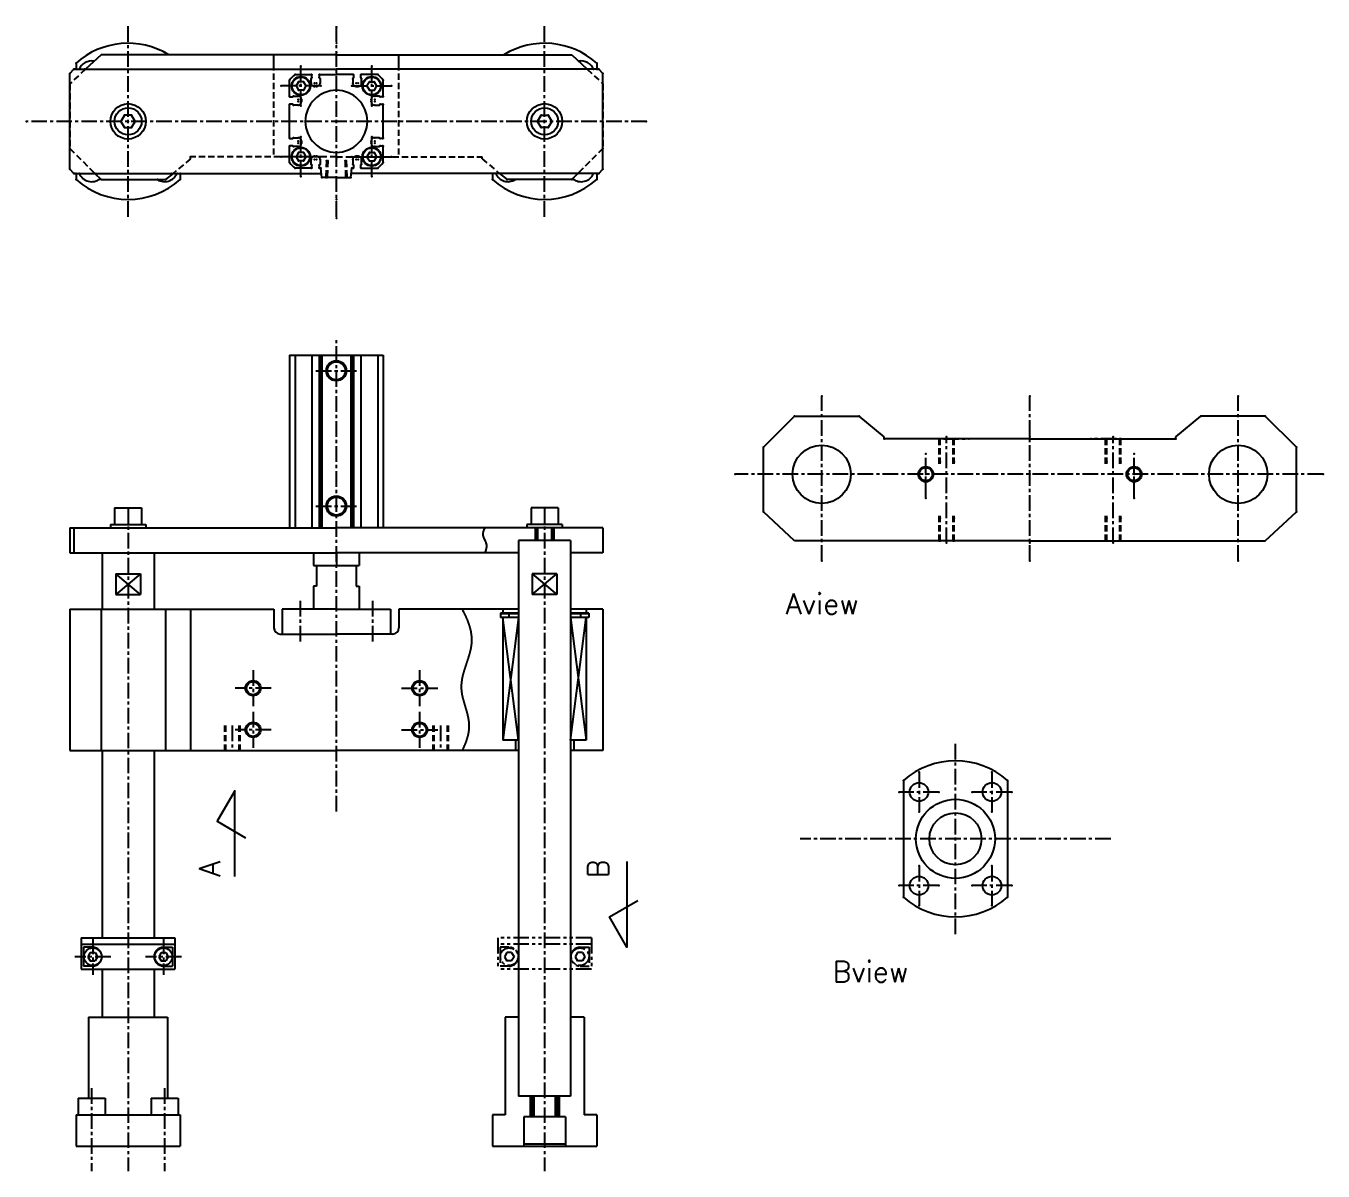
# Model space of a CAD drawing. Extents: x -509 to 474, y -330 to 241.
# Drawn here: x -149 to 474, y -309 to 241 of the extents above; entities that cross this region are included whole.
import ezdxf

# ---------------------------------------------------------------- set-up
doc = ezdxf.new("R2010")
doc.units = 0
for name, pattern in [('CENTER', [12, 7.5, -1.5, 1.5, -1.5]), ('DASHED', [4.5, 3, -1.5]), ('PHANTOM', [15, 7.5, -1.5, 1.5, -1.5, 1.5, -1.5])]:
    doc.linetypes.add(name, pattern=pattern)
doc.layers.get('0').update_dxf_attribs({"linetype": 'CONTINUOUS'})
doc.layers.add('CENTER', color=1, linetype='CENTER')
doc.styles.get("Standard").update_dxf_attribs({"font": 'txt.shx'})

msp = doc.modelspace()

# ---------------------------------------------------------------- linework, layer by layer
at = {"color": 7, "linetype": 'CONTINUOUS'}
for p, q in [((-113, 227.33), (-120.5, 220.33)), ((0, 227.33), (-113, 227.33)), ((-30, 220.33), (-30, 227.33)), ((0, 227.33), (113, 227.33)), ((30, 220.33), (30, 227.33)), ((113, 227.33), (120.5, 220.33)), ((-128, 218.33), (-126, 220.33)), ((-128, 172.33), (-128, 218.33)), ((-126, 220.33), (0, 220.33)), ((-125, 223.28), (-125, 220.33)), ((126, 220.33), (0, 220.33)), ((125, 223.28), (125, 220.33)), ((128, 218.33), (126, 220.33)), ((128, 172.33), (128, 218.33)), ((-22.5, 207.23), (-22.5, 215.17)), ((-19.84, 217.83), (-11.9, 217.83)), ((-18.15, 214.33), (-19.31, 212.33)), ((-19.31, 212.33), (-18.15, 210.33)), ((-15.85, 214.33), (-18.15, 214.33)), ((-15.85, 214.33), (-14.69, 212.33)), ((-14.69, 212.33), (-15.85, 210.33)), ((-12.15, 215.83), (-11.7, 216.33)), ((-12.15, 213.73), (-12.15, 215.83)), ((-11.7, 216.33), (-11.7, 217.63)), ((-9.55, 212.03), (-10.45, 212.03)), ((-8.3, 217.63), (-8.3, 216.33)), ((-8.3, 216.33), (-7.85, 215.83)), ((-8.1, 217.83), (0, 217.83)), ((-7.85, 215.83), (-7.85, 213.73)), ((8.1, 217.83), (0, 217.83)), ((8.3, 216.33), (7.85, 215.83)), ((7.85, 215.83), (7.85, 213.73)), ((8.3, 217.63), (8.3, 216.33)), ((9.55, 212.03), (10.45, 212.03)), ((11.7, 216.33), (11.7, 217.63)), ((12.15, 215.83), (11.7, 216.33)), ((19.84, 217.83), (11.9, 217.83)), ((12.15, 213.73), (12.15, 215.83)), ((15.85, 214.33), (14.69, 212.33)), ((14.69, 212.33), (15.85, 210.33)), ((15.85, 214.33), (18.15, 214.33)), ((18.15, 214.33), (19.31, 212.33)), ((19.31, 212.33), (18.15, 210.33)), ((22.5, 207.23), (22.5, 215.17)), ((-22.3, 207.03), (-21, 207.03)), ((-21, 207.03), (-20.5, 207.48)), ((-20.5, 207.48), (-18.4, 207.48)), ((-15.85, 210.33), (-18.15, 210.33)), ((-16.7, 205.78), (-16.7, 204.88)), ((15.85, 210.33), (18.15, 210.33)), ((16.7, 205.78), (16.7, 204.88)), ((20.5, 207.48), (18.4, 207.48)), ((21, 207.03), (20.5, 207.48)), ((22.3, 207.03), (21, 207.03)), ((-22.5, 187.23), (-22.5, 203.43)), ((-21, 203.63), (-22.3, 203.63)), ((-20.5, 203.18), (-21, 203.63)), ((-18.4, 203.18), (-20.5, 203.18)), ((18.4, 203.18), (20.5, 203.18)), ((20.5, 203.18), (21, 203.63)), ((21, 203.63), (22.3, 203.63)), ((22.5, 187.23), (22.5, 203.43)), ((-101.71, 198.3), (-103.43, 195.33)), ((-103.43, 195.33), (-101.71, 192.36)), ((-98.29, 198.3), (-101.71, 198.3)), ((-96.57, 195.33), (-98.29, 198.3)), ((-98.29, 192.36), (-96.57, 195.33)), ((96.57, 195.33), (98.29, 198.3)), ((98.29, 192.36), (96.57, 195.33)), ((98.29, 198.3), (101.71, 198.3)), ((101.71, 198.3), (103.43, 195.33)), ((103.43, 195.33), (101.71, 192.36)), ((-101.71, 192.36), (-98.29, 192.36)), ((-22.3, 187.03), (-21, 187.03)), ((-21, 187.03), (-20.5, 187.48)), ((-20.5, 187.48), (-18.4, 187.48)), ((20.5, 187.48), (18.4, 187.48)), ((21, 187.03), (20.5, 187.48)), ((22.3, 187.03), (21, 187.03)), ((101.71, 192.36), (98.29, 192.36)), ((-22.5, 175.48), (-22.5, 183.43)), ((-21, 183.63), (-22.3, 183.63)), ((-20.5, 183.18), (-21, 183.63)), ((-18.4, 183.18), (-20.5, 183.18)), ((-16.7, 185.78), (-16.7, 184.88)), ((16.7, 185.78), (16.7, 184.88)), ((18.4, 183.18), (20.5, 183.18)), ((20.5, 183.18), (21, 183.63)), ((21, 183.63), (22.3, 183.63)), ((22.5, 175.48), (22.5, 183.43)), ((-18.15, 180.33), (-19.31, 178.33)), ((-19.31, 178.33), (-18.15, 176.33)), ((-15.85, 180.33), (-18.15, 180.33)), ((-15.85, 176.33), (-18.15, 176.33)), ((-15.85, 180.33), (-14.69, 178.33)), ((-14.69, 178.33), (-15.85, 176.33)), ((-12.15, 174.83), (-12.15, 176.93)), ((-11.7, 174.33), (-12.15, 174.83)), ((-10.45, 178.63), (-9.55, 178.63)), ((-7.85, 174.83), (-8.3, 174.33)), ((-7.85, 176.93), (-7.85, 174.83)), ((7.85, 176.93), (7.85, 174.83)), ((7.85, 174.83), (8.3, 174.33)), ((10.45, 178.63), (9.55, 178.63)), ((11.7, 174.33), (12.15, 174.83)), ((12.15, 174.83), (12.15, 176.93)), ((15.85, 180.33), (14.69, 178.33)), ((14.69, 178.33), (15.85, 176.33)), ((15.85, 180.33), (18.15, 180.33)), ((15.85, 176.33), (18.15, 176.33)), ((18.15, 180.33), (19.31, 178.33)), ((19.31, 178.33), (18.15, 176.33)), ((-126, 170.33), (-128, 172.33)), ((-126, 170.33), (-7.22, 170.33)), ((-125, 170.33), (-125, 167.38)), ((-116, 170.33), (-113, 167.33)), ((-78.4, 170.33), (-82, 167.33)), ((-75, 170.33), (-75, 167.38)), ((-11.9, 172.83), (-19.84, 172.83)), ((-11.7, 173.03), (-11.7, 174.33)), ((-8.3, 174.33), (-8.3, 173.03)), ((-7.5, 172.83), (-8.1, 172.83)), ((-7, 168.33), (-7.5, 172.83)), ((0, 168.33), (-7, 168.33)), ((0, 168.33), (7, 168.33)), ((7, 168.33), (7.5, 172.83)), ((126, 170.33), (7.22, 170.33)), ((7.5, 172.83), (8.1, 172.83)), ((8.3, 174.33), (8.3, 173.03)), ((11.7, 173.03), (11.7, 174.33)), ((11.9, 172.83), (19.84, 172.83)), ((75, 170.33), (75, 167.38)), ((78.4, 170.33), (82, 167.33)), ((116, 170.33), (113, 167.33)), ((125, 170.33), (125, 167.38)), ((126, 170.33), (128, 172.33)), ((-113, 167.33), (-82, 167.33)), ((113, 167.33), (82, 167.33)), ((-22.5, 83), (-22.5, 0)), ((-22.5, 83), (0, 83)), ((-19.84, 83), (-19.84, 0)), ((-11.7, 83), (-11.7, 0)), ((-8.3, 83), (-8.3, 0)), ((-7.5, 83), (-7.5, 0)), ((-7, 83), (-7, 0)), ((0, 83), (22.5, 83)), ((7, 83), (7, 0)), ((7.5, 83), (7.5, 0)), ((8.3, 83), (8.3, 0)), ((11.7, 83), (11.7, 0)), ((19.84, 83), (19.84, 0)), ((22.5, 83), (22.5, 0)), ((205.04, 38.76), (220.04, 53.76)), ((220.04, 53.76), (251.04, 53.76)), ((263.04, 43.76), (251.04, 53.76)), ((403.04, 43.76), (415.04, 53.76)), ((446.04, 53.76), (415.04, 53.76)), ((461.04, 38.76), (446.04, 53.76)), ((263.04, 42.76), (263.04, 43.76)), ((403.04, 42.76), (403.04, 43.76)), ((205.04, 7.76), (205.04, 38.76)), ((333.04, 42.76), (263.04, 42.76)), ((333.04, 42.76), (403.04, 42.76)), ((461.04, 7.76), (461.04, 38.76)), ((-106.5, 9.6), (-93.5, 9.6)), ((-106.5, 9.6), (-106.5, 1.6)), ((-93.5, 9.6), (-93.5, 1.6)), ((106.5, 9.6), (93.5, 9.6)), ((93.5, 9.6), (93.5, 1.6)), ((106.5, 9.6), (106.5, 1.6)), ((220.04, -6.24), (205.04, 7.76)), ((446.04, -6.24), (461.04, 7.76)), ((-128, 0), (0, 0)), ((-128, 0), (-128, -12)), ((-126, 0), (-126, -12)), ((-108.5, 1.6), (-91.5, 1.6)), ((-108.5, 1.6), (-108.5, 0)), ((-91.5, 1.6), (-91.5, 0)), ((128, 0), (0, 0)), ((108.5, 1.6), (91.5, 1.6)), ((91.5, 1.6), (91.5, 0)), ((95.5, 0), (95.5, -6)), ((96, 0), (96, -6)), ((96.63, 0), (96.63, -6)), ((103.38, 0), (103.38, -6)), ((104, 0), (104, -6)), ((104.5, 0), (104.5, -6)), ((108.5, 1.6), (108.5, 0)), ((128, 0), (128, -12)), ((112.5, -6), (87.5, -6)), ((87.5, -6), (87.5, -273)), ((112.5, -6), (112.5, -273)), ((-128, -12), (0, -12)), ((-112.5, -12), (-112.5, -39)), ((-87.5, -12), (-87.5, -39)), ((-11, -12), (-11, -18)), ((87.5, -12), (0, -12)), ((0, -12), (0, -18)), ((11, -12), (11, -18)), ((128, -12), (112.5, -12)), ((333.04, -6.24), (220.04, -6.24)), ((333.04, -6.24), (446.04, -6.24)), ((-11, -18), (11, -18)), ((-9.5, -18), (-9.5, -28)), ((9.5, -18), (9.5, -28)), ((-94.06, -32), (-105.94, -22)), ((-105.94, -22), (-105.94, -32)), ((-105.94, -22), (-94.06, -22)), ((-94.06, -22), (-105.94, -32)), ((-94.06, -22), (-94.06, -32)), ((105.94, -22), (94.06, -22)), ((94.06, -22), (94.06, -32)), ((94.06, -22), (105.94, -32)), ((94.06, -32), (105.94, -22)), ((105.94, -22), (105.94, -32)), ((-11, -28), (-11, -39)), ((-9.5, -28), (-11, -28)), ((9.5, -28), (11, -28)), ((11, -28), (11, -39)), ((-105.94, -32), (-94.06, -32)), ((105.94, -32), (94.06, -32)), ((-128, -39), (-30, -39)), ((-128, -39), (-128, -107)), ((-113, -39), (-113, -107)), ((-82, -39), (-82, -107)), ((-70, -39), (-70, -107)), ((-30, -39), (-30, -48)), ((-26, -39), (-26, -51)), ((0, -39), (-26, -39)), ((0, -39), (26, -39)), ((26, -39), (26, -51)), ((87.5, -39), (30, -39)), ((30, -39), (30, -48)), ((78.75, -41), (78.75, -43)), ((87.5, -41), (78.75, -41)), ((87.5, -41.25), (78.75, -41.25)), ((87.5, -43), (78.75, -43)), ((80, -39), (80, -41)), ((80, -43), (80, -102)), ((87.5, -102), (80, -43)), ((87.5, -43), (80, -102)), ((82.75, -41.25), (82.75, -43)), ((87.5, -43), (87.5, -102)), ((128, -39), (112.5, -39)), ((121.25, -41), (112.5, -41)), ((121.25, -41.25), (112.5, -41.25)), ((121.25, -43), (112.5, -43)), ((112.5, -43), (112.5, -102)), ((112.5, -102), (120, -43)), ((112.5, -43), (120, -102)), ((117.25, -41.25), (117.25, -43)), ((120, -39), (120, -41)), ((120, -43), (120, -102)), ((121.25, -41), (121.25, -43)), ((128, -39), (128, -107)), ((-27, -51), (0, -51)), ((27, -51), (0, -51)), ((87.5, -102), (80, -102)), ((86, -102), (86, -107)), ((120, -102), (112.5, -102)), ((114, -102), (114, -107)), ((-128, -107), (0, -107)), ((-112.5, -107), (-112.5, -197)), ((-87.5, -107), (-87.5, -197)), ((87.5, -107), (0, -107)), ((128, -107), (112.5, -107)), ((272.28, -121.43), (272.28, -177.33)), ((322.28, -121.43), (322.28, -177.33)), ((-122.5, -197), (-77.5, -197)), ((-122.5, -197), (-122.5, -212)), ((-77.5, -197), (-77.5, -212)), ((-122.5, -200), (-77.5, -200)), ((-117, -201.5), (-121.38, -201.5)), ((-121.38, -201.5), (-121.38, -210.5)), ((-118.15, -204), (-119.31, -206)), ((-118.15, -204), (-115.85, -204)), ((-115.85, -204), (-114.69, -206)), ((-84.15, -204), (-85.31, -206)), ((-84.15, -204), (-81.85, -204)), ((-83, -201.5), (-78.62, -201.5)), ((-81.85, -204), (-80.69, -206)), ((-78.62, -201.5), (-78.62, -210.5)), ((-117, -210.5), (-121.38, -210.5)), ((-119.31, -206), (-118.15, -208)), ((-118.15, -208), (-115.85, -208)), ((-114.69, -206), (-115.85, -208)), ((-85.31, -206), (-84.15, -208)), ((-84.15, -208), (-81.85, -208)), ((-83, -210.5), (-78.62, -210.5)), ((-80.69, -206), (-81.85, -208)), ((-122.5, -212), (-77.5, -212)), ((-112.5, -212), (-112.5, -235)), ((-87.5, -212), (-87.5, -235)), ((-119, -235), (-100, -235)), ((-119, -235), (-119, -274)), ((-100, -235), (-81, -235)), ((-81, -235), (-81, -274)), ((81, -235), (81, -282)), ((87.5, -235), (81, -235)), ((119, -235), (112.5, -235)), ((119, -235), (119, -282)), ((-124, -274), (-111, -274)), ((-124, -274), (-124, -282)), ((-111, -274), (-111, -282)), ((-89, -274), (-76, -274)), ((-89, -274), (-89, -282)), ((-76, -274), (-76, -282)), ((112.5, -273), (87.5, -273)), ((93, -273), (93, -283)), ((94, -273), (94, -283)), ((94.88, -273), (94.88, -283)), ((105.13, -273), (105.13, -283)), ((106, -273), (106, -283)), ((107, -273), (107, -283)), ((-125, -282), (-125, -297)), ((-125, -282), (-100, -282)), ((-100, -282), (-75, -282)), ((-75, -282), (-75, -297)), ((75, -282), (75, -297)), ((81, -282), (75, -282)), ((110, -283), (90, -283)), ((90, -283), (90, -297)), ((110, -283), (110, -297)), ((125, -282), (119, -282)), ((125, -282), (125, -297)), ((-125, -297), (-75, -297)), ((75, -297), (125, -297)), ((110, -296), (90, -296))]:
    msp.add_line(p, q, dxfattribs=at)
at = {"color": 3, "linetype": 'DASHED'}
for p, q in [((-120.5, 220.33), (-128, 213.33)), ((-30, 179.33), (-30, 220.33)), ((30, 179.33), (30, 220.33)), ((120.5, 220.33), (128, 213.33)), ((-128, 213.33), (-128, 182.33)), ((128, 213.33), (128, 182.33)), ((-128, 182.33), (-116, 170.33)), ((128, 182.33), (116, 170.33)), ((-70, 177.33), (-78.4, 170.33)), ((0, 178.33), (-70, 178.33)), ((-70, 177.33), (-70, 178.33)), ((-4.75, 176.32), (-5.03, 168.34)), ((-4.17, 176.32), (-4.45, 168.32)), ((0, 178.33), (70, 178.33)), ((4.17, 176.32), (4.45, 168.32)), ((4.75, 176.32), (5.03, 168.34)), ((70, 177.33), (70, 178.33)), ((70, 177.33), (78.4, 170.33)), ((289.39, 30.76), (289.39, 42.76)), ((289.89, 30.76), (289.89, 42.76)), ((296.19, 30.76), (296.19, 42.76)), ((296.69, 30.76), (296.69, 42.76)), ((369.39, 30.76), (369.39, 42.76)), ((369.89, 30.76), (369.89, 42.76)), ((376.19, 30.76), (376.19, 42.76)), ((376.69, 30.76), (376.69, 42.76)), ((289.39, -6.24), (289.39, 5.76)), ((289.89, -6.24), (289.89, 5.76)), ((296.19, -6.24), (296.19, 5.76)), ((296.69, -6.24), (296.69, 5.76)), ((369.39, -6.24), (369.39, 5.76)), ((369.89, -6.24), (369.89, 5.76)), ((376.19, -6.24), (376.19, 5.76)), ((376.69, -6.24), (376.69, 5.76)), ((-53.65, -95), (-53.65, -107)), ((-53.15, -95), (-53.15, -107)), ((-46.85, -95), (-46.85, -107)), ((-46.35, -95), (-46.35, -107)), ((46.35, -95), (46.35, -107)), ((46.85, -95), (46.85, -107)), ((53.15, -95), (53.15, -107)), ((53.65, -95), (53.65, -107))]:
    msp.add_line(p, q, dxfattribs=at)
at = {"color": 3, "linetype": 'PHANTOM'}
for p, q in [((122.5, -197), (77.5, -197)), ((77.5, -197), (77.5, -212)), ((122.5, -197), (122.5, -212)), ((122.5, -200), (77.5, -200)), ((78.62, -201.5), (78.62, -210.5)), ((83, -201.5), (78.62, -201.5)), ((81.85, -204), (80.69, -206)), ((84.15, -204), (81.85, -204)), ((84.15, -204), (85.31, -206)), ((115.85, -204), (114.69, -206)), ((118.15, -204), (115.85, -204)), ((117, -201.5), (121.38, -201.5)), ((118.15, -204), (119.31, -206)), ((121.38, -201.5), (121.38, -210.5)), ((83, -210.5), (78.62, -210.5)), ((80.69, -206), (81.85, -208)), ((84.15, -208), (81.85, -208)), ((85.31, -206), (84.15, -208)), ((114.69, -206), (115.85, -208)), ((118.15, -208), (115.85, -208)), ((117, -210.5), (121.38, -210.5)), ((119.31, -206), (118.15, -208)), ((122.5, -212), (77.5, -212))]:
    msp.add_line(p, q, dxfattribs=at)
at = {"color": 7, "linetype": 'CONTINUOUS'}
for points in [[(-48.76, -167.46), (-48.76, -126.29), (-57.22, -140.94), (-43.56, -148.83)], [(139.55, -160.31), (139.55, -201.48), (131.09, -186.83), (144.75, -178.94)]]:
    msp.add_lwpolyline(points, dxfattribs=at)
at = {"color": 7}
for points in [[(71.27, 0, 0), (71.25, -0.03, 0), (71.24, -0.05, 0), (71.22, -0.08, 0), (71.21, -0.11, 0), (71.19, -0.13, 0), (71.18, -0.16, 0), (71.17, -0.19, 0), (71.15, -0.21, 0), (71.14, -0.24, 0), (71.12, -0.27, 0), (71.11, -0.29, 0), (71.09, -0.32, 0), (71.08, -0.35, 0), (71.07, -0.38, 0), (71.05, -0.4, 0), (71.04, -0.43, 0), (71.03, -0.46, 0), (71.01, -0.48, 0), (71, -0.51, 0), (70.99, -0.54, 0), (70.97, -0.57, 0), (70.96, -0.59, 0), (70.95, -0.62, 0), (70.93, -0.65, 0), (70.92, -0.68, 0), (70.91, -0.7, 0), (70.9, -0.73, 0), (70.88, -0.76, 0), (70.87, -0.79, 0), (70.86, -0.81, 0), (70.85, -0.84, 0), (70.83, -0.87, 0), (70.82, -0.9, 0), (70.81, -0.93, 0), (70.8, -0.95, 0), (70.79, -0.98, 0), (70.77, -1.01, 0), (70.76, -1.04, 0), (70.75, -1.07, 0), (70.74, -1.09, 0), (70.73, -1.12, 0), (70.72, -1.15, 0), (70.7, -1.18, 0), (70.69, -1.21, 0), (70.68, -1.23, 0), (70.67, -1.26, 0), (70.66, -1.29, 0), (70.65, -1.32, 0), (70.64, -1.35, 0), (70.63, -1.38, 0), (70.62, -1.41, 0), (70.61, -1.43, 0), (70.6, -1.46, 0), (70.59, -1.49, 0), (70.58, -1.52, 0), (70.57, -1.55, 0), (70.56, -1.58, 0), (70.55, -1.61, 0), (70.54, -1.64, 0), (70.53, -1.67, 0), (70.52, -1.69, 0), (70.52, -1.72, 0), (70.51, -1.75, 0), (70.5, -1.78, 0), (70.49, -1.81, 0), (70.48, -1.84, 0), (70.47, -1.87, 0), (70.47, -1.9, 0), (70.46, -1.93, 0), (70.45, -1.96, 0), (70.44, -1.99, 0), (70.44, -2.02, 0), (70.43, -2.05, 0), (70.42, -2.08, 0), (70.42, -2.11, 0), (70.41, -2.14, 0), (70.41, -2.17, 0), (70.4, -2.2, 0), (70.39, -2.23, 0), (70.39, -2.26, 0), (70.38, -2.29, 0), (70.38, -2.32, 0), (70.37, -2.35, 0), (70.37, -2.38, 0), (70.36, -2.41, 0), (70.36, -2.44, 0), (70.36, -2.47, 0), (70.35, -2.5, 0), (70.35, -2.53, 0), (70.35, -2.56, 0), (70.34, -2.59, 0), (70.34, -2.62, 0), (70.34, -2.65, 0), (70.34, -2.68, 0), (70.33, -2.71, 0), (70.33, -2.74, 0), (70.33, -2.77, 0), (70.33, -2.8, 0), (70.33, -2.83, 0), (70.33, -2.86, 0), (70.33, -2.89, 0), (70.33, -2.92, 0), (70.33, -2.95, 0), (70.33, -2.98, 0), (70.33, -3.01, 0), (70.33, -3.05, 0), (70.33, -3.08, 0), (70.33, -3.11, 0), (70.33, -3.14, 0), (70.33, -3.17, 0), (70.33, -3.2, 0), (70.33, -3.23, 0), (70.34, -3.26, 0), (70.34, -3.29, 0), (70.34, -3.32, 0), (70.34, -3.35, 0), (70.35, -3.38, 0), (70.35, -3.41, 0), (70.35, -3.44, 0), (70.36, -3.47, 0), (70.36, -3.5, 0), (70.37, -3.53, 0), (70.37, -3.56, 0), (70.38, -3.59, 0), (70.38, -3.62, 0), (70.39, -3.65, 0), (70.39, -3.68, 0), (70.4, -3.71, 0), (70.41, -3.74, 0), (70.41, -3.77, 0), (70.42, -3.8, 0), (70.43, -3.83, 0), (70.43, -3.86, 0), (70.44, -3.89, 0), (70.45, -3.92, 0), (70.46, -3.95, 0), (70.46, -3.98, 0), (70.47, -4, 0), (70.48, -4.03, 0), (70.49, -4.06, 0), (70.5, -4.09, 0), (70.51, -4.12, 0), (70.52, -4.15, 0), (70.52, -4.18, 0), (70.53, -4.21, 0), (70.54, -4.24, 0), (70.55, -4.27, 0), (70.56, -4.29, 0), (70.57, -4.32, 0), (70.58, -4.35, 0), (70.59, -4.38, 0), (70.6, -4.41, 0), (70.62, -4.44, 0), (70.63, -4.47, 0), (70.64, -4.49, 0), (70.65, -4.52, 0), (70.66, -4.55, 0), (70.67, -4.58, 0), (70.68, -4.61, 0), (70.69, -4.64, 0), (70.71, -4.66, 0), (70.72, -4.69, 0), (70.73, -4.72, 0), (70.74, -4.75, 0), (70.75, -4.78, 0), (70.76, -4.8, 0), (70.78, -4.83, 0), (70.79, -4.86, 0), (70.8, -4.89, 0), (70.81, -4.92, 0), (70.83, -4.94, 0), (70.84, -4.97, 0), (70.85, -5, 0), (70.86, -5.03, 0), (70.87, -5.05, 0), (70.89, -5.08, 0), (70.9, -5.11, 0), (70.91, -5.14, 0), (70.93, -5.17, 0), (70.94, -5.19, 0), (70.95, -5.22, 0), (70.96, -5.25, 0), (70.98, -5.28, 0), (70.99, -5.3, 0), (71, -5.33, 0), (71.02, -5.36, 0), (71.03, -5.38, 0), (71.04, -5.41, 0), (71.05, -5.44, 0), (71.07, -5.47, 0), (71.08, -5.49, 0), (71.09, -5.52, 0), (71.11, -5.55, 0), (71.12, -5.58, 0), (71.13, -5.6, 0), (71.15, -5.63, 0), (71.16, -5.66, 0), (71.17, -5.69, 0), (71.19, -5.71, 0), (71.2, -5.74, 0), (71.21, -5.77, 0), (71.23, -5.79, 0), (71.24, -5.82, 0), (71.25, -5.85, 0), (71.27, -5.88, 0), (71.28, -5.9, 0), (71.29, -5.93, 0), (71.31, -5.96, 0), (71.32, -5.99, 0), (71.33, -6.01, 0), (71.34, -6.04, 0), (71.36, -6.07, 0), (71.37, -6.1, 0), (71.38, -6.12, 0), (71.4, -6.15, 0), (71.41, -6.18, 0), (71.42, -6.21, 0), (71.44, -6.23, 0), (71.45, -6.26, 0), (71.46, -6.29, 0), (71.47, -6.32, 0), (71.49, -6.34, 0), (71.5, -6.37, 0), (71.51, -6.4, 0), (71.52, -6.43, 0), (71.54, -6.45, 0), (71.55, -6.48, 0), (71.56, -6.51, 0), (71.57, -6.54, 0), (71.59, -6.56, 0), (71.6, -6.59, 0), (71.61, -6.62, 0), (71.62, -6.65, 0), (71.63, -6.68, 0), (71.65, -6.7, 0), (71.66, -6.73, 0), (71.67, -6.76, 0), (71.68, -6.79, 0), (71.69, -6.82, 0), (71.7, -6.85, 0), (71.71, -6.87, 0), (71.72, -6.9, 0), (71.73, -6.93, 0), (71.75, -6.96, 0), (71.76, -6.99, 0), (71.77, -7.02, 0), (71.78, -7.04, 0), (71.79, -7.07, 0), (71.8, -7.1, 0), (71.81, -7.13, 0), (71.82, -7.16, 0), (71.83, -7.19, 0), (71.83, -7.22, 0), (71.84, -7.25, 0), (71.85, -7.28, 0), (71.86, -7.3, 0), (71.87, -7.33, 0), (71.88, -7.36, 0), (71.89, -7.39, 0), (71.9, -7.42, 0), (71.9, -7.45, 0), (71.91, -7.48, 0), (71.92, -7.51, 0), (71.93, -7.54, 0), (71.93, -7.57, 0), (71.94, -7.6, 0), (71.95, -7.63, 0), (71.95, -7.66, 0), (71.96, -7.69, 0), (71.97, -7.72, 0), (71.97, -7.75, 0), (71.98, -7.78, 0), (71.99, -7.81, 0), (71.99, -7.84, 0), (72, -7.87, 0), (72, -7.9, 0), (72.01, -7.93, 0), (72.01, -7.96, 0), (72.02, -7.99, 0), (72.02, -8.02, 0), (72.03, -8.05, 0), (72.03, -8.08, 0), (72.04, -8.11, 0), (72.04, -8.14, 0), (72.04, -8.17, 0), (72.05, -8.2, 0), (72.05, -8.23, 0), (72.05, -8.26, 0), (72.05, -8.29, 0), (72.06, -8.32, 0), (72.06, -8.35, 0), (72.06, -8.38, 0), (72.06, -8.41, 0), (72.06, -8.44, 0), (72.07, -8.47, 0), (72.07, -8.5, 0), (72.07, -8.53, 0), (72.07, -8.56, 0), (72.07, -8.59, 0), (72.07, -8.62, 0), (72.07, -8.65, 0), (72.07, -8.68, 0), (72.07, -8.71, 0), (72.07, -8.74, 0), (72.07, -8.77, 0), (72.07, -8.8, 0), (72.07, -8.83, 0), (72.07, -8.87, 0), (72.06, -8.9, 0), (72.06, -8.93, 0), (72.06, -8.96, 0), (72.06, -8.99, 0), (72.06, -9.02, 0), (72.06, -9.05, 0), (72.05, -9.08, 0), (72.05, -9.11, 0), (72.05, -9.14, 0), (72.05, -9.17, 0), (72.04, -9.2, 0), (72.04, -9.23, 0), (72.04, -9.26, 0), (72.03, -9.29, 0), (72.03, -9.32, 0), (72.03, -9.35, 0), (72.02, -9.38, 0), (72.02, -9.41, 0), (72.01, -9.44, 0), (72.01, -9.47, 0), (72, -9.5, 0), (72, -9.53, 0), (72, -9.56, 0), (71.99, -9.59, 0), (71.99, -9.62, 0), (71.98, -9.65, 0), (71.98, -9.68, 0), (71.97, -9.71, 0), (71.96, -9.74, 0), (71.96, -9.77, 0), (71.95, -9.8, 0), (71.95, -9.83, 0), (71.94, -9.86, 0), (71.94, -9.89, 0), (71.93, -9.92, 0), (71.92, -9.95, 0), (71.92, -9.98, 0), (71.91, -10.01, 0), (71.9, -10.04, 0), (71.9, -10.07, 0), (71.89, -10.1, 0), (71.88, -10.13, 0), (71.88, -10.16, 0), (71.87, -10.19, 0), (71.86, -10.22, 0), (71.86, -10.25, 0), (71.85, -10.28, 0), (71.84, -10.3, 0), (71.83, -10.33, 0), (71.83, -10.36, 0), (71.82, -10.39, 0), (71.81, -10.42, 0), (71.8, -10.45, 0), (71.79, -10.48, 0), (71.79, -10.51, 0), (71.78, -10.54, 0), (71.77, -10.57, 0), (71.76, -10.6, 0), (71.75, -10.63, 0), (71.74, -10.66, 0), (71.74, -10.69, 0), (71.73, -10.71, 0), (71.72, -10.74, 0), (71.71, -10.77, 0), (71.7, -10.8, 0), (71.69, -10.83, 0), (71.68, -10.86, 0), (71.67, -10.89, 0), (71.66, -10.92, 0), (71.65, -10.95, 0), (71.64, -10.97, 0), (71.64, -11, 0), (71.63, -11.03, 0), (71.62, -11.06, 0), (71.61, -11.09, 0), (71.6, -11.12, 0), (71.59, -11.15, 0), (71.58, -11.18, 0), (71.57, -11.21, 0), (71.56, -11.23, 0), (71.55, -11.26, 0), (71.54, -11.29, 0), (71.53, -11.32, 0), (71.52, -11.35, 0), (71.51, -11.38, 0), (71.5, -11.41, 0), (71.49, -11.43, 0), (71.47, -11.46, 0), (71.46, -11.49, 0), (71.45, -11.52, 0), (71.44, -11.55, 0), (71.43, -11.58, 0), (71.42, -11.6, 0), (71.41, -11.63, 0), (71.4, -11.66, 0), (71.39, -11.69, 0), (71.38, -11.72, 0), (71.37, -11.75, 0), (71.36, -11.77, 0), (71.35, -11.8, 0), (71.33, -11.83, 0), (71.32, -11.86, 0), (71.31, -11.89, 0), (71.3, -11.92, 0), (71.29, -11.94, 0), (71.28, -11.97, 0), (71.27, -12, 0)], [(60.36, -39, 0), (60.43, -39.13, 0), (60.5, -39.26, 0), (60.56, -39.39, 0), (60.63, -39.52, 0), (60.7, -39.65, 0), (60.76, -39.78, 0), (60.83, -39.91, 0), (60.9, -40.05, 0), (60.96, -40.18, 0), (61.03, -40.31, 0), (61.09, -40.44, 0), (61.16, -40.57, 0), (61.22, -40.7, 0), (61.29, -40.84, 0), (61.35, -40.97, 0), (61.42, -41.1, 0), (61.48, -41.23, 0), (61.55, -41.36, 0), (61.61, -41.5, 0), (61.67, -41.63, 0), (61.73, -41.76, 0), (61.8, -41.9, 0), (61.86, -42.03, 0), (61.92, -42.16, 0), (61.98, -42.3, 0), (62.04, -42.43, 0), (62.1, -42.56, 0), (62.16, -42.7, 0), (62.22, -42.83, 0), (62.28, -42.97, 0), (62.34, -43.1, 0), (62.4, -43.24, 0), (62.45, -43.37, 0), (62.51, -43.51, 0), (62.57, -43.64, 0), (62.63, -43.78, 0), (62.68, -43.92, 0), (62.74, -44.05, 0), (62.79, -44.19, 0), (62.85, -44.32, 0), (62.9, -44.46, 0), (62.96, -44.6, 0), (63.01, -44.73, 0), (63.06, -44.87, 0), (63.12, -45.01, 0), (63.17, -45.15, 0), (63.22, -45.28, 0), (63.27, -45.42, 0), (63.32, -45.56, 0), (63.37, -45.7, 0), (63.42, -45.84, 0), (63.47, -45.98, 0), (63.52, -46.12, 0), (63.57, -46.26, 0), (63.61, -46.39, 0), (63.66, -46.53, 0), (63.71, -46.67, 0), (63.75, -46.81, 0), (63.8, -46.95, 0), (63.84, -47.09, 0), (63.88, -47.24, 0), (63.93, -47.38, 0), (63.97, -47.52, 0), (64.01, -47.66, 0), (64.05, -47.8, 0), (64.09, -47.94, 0), (64.13, -48.08, 0), (64.16, -48.23, 0), (64.2, -48.37, 0), (64.24, -48.51, 0), (64.27, -48.65, 0), (64.31, -48.8, 0), (64.34, -48.94, 0), (64.37, -49.08, 0), (64.41, -49.23, 0), (64.44, -49.37, 0), (64.47, -49.52, 0), (64.5, -49.66, 0), (64.53, -49.8, 0), (64.55, -49.95, 0), (64.58, -50.09, 0), (64.6, -50.24, 0), (64.63, -50.38, 0), (64.65, -50.53, 0), (64.68, -50.68, 0), (64.7, -50.82, 0), (64.72, -50.97, 0), (64.74, -51.11, 0), (64.76, -51.26, 0), (64.77, -51.41, 0), (64.79, -51.55, 0), (64.81, -51.7, 0), (64.82, -51.85, 0), (64.84, -51.99, 0), (64.85, -52.14, 0), (64.86, -52.29, 0), (64.87, -52.44, 0), (64.88, -52.58, 0), (64.89, -52.73, 0), (64.9, -52.88, 0), (64.9, -53.02, 0), (64.91, -53.17, 0), (64.91, -53.32, 0), (64.92, -53.47, 0), (64.92, -53.61, 0), (64.92, -53.76, 0), (64.92, -53.91, 0), (64.92, -54.06, 0), (64.92, -54.2, 0), (64.92, -54.35, 0), (64.91, -54.5, 0), (64.91, -54.65, 0), (64.9, -54.79, 0), (64.89, -54.94, 0), (64.89, -55.09, 0), (64.88, -55.23, 0), (64.87, -55.38, 0), (64.85, -55.53, 0), (64.84, -55.67, 0), (64.83, -55.82, 0), (64.81, -55.97, 0), (64.8, -56.11, 0), (64.78, -56.26, 0), (64.76, -56.4, 0), (64.74, -56.55, 0), (64.72, -56.69, 0), (64.7, -56.84, 0), (64.68, -56.99, 0), (64.65, -57.13, 0), (64.63, -57.28, 0), (64.61, -57.42, 0), (64.58, -57.56, 0), (64.55, -57.71, 0), (64.52, -57.85, 0), (64.5, -58, 0), (64.47, -58.14, 0), (64.44, -58.29, 0), (64.41, -58.43, 0), (64.37, -58.57, 0), (64.34, -58.72, 0), (64.31, -58.86, 0), (64.28, -59, 0), (64.24, -59.15, 0), (64.21, -59.29, 0), (64.17, -59.43, 0), (64.13, -59.58, 0), (64.1, -59.72, 0), (64.06, -59.86, 0), (64.02, -60, 0), (63.98, -60.15, 0), (63.95, -60.29, 0), (63.91, -60.43, 0), (63.87, -60.57, 0), (63.83, -60.71, 0), (63.79, -60.86, 0), (63.74, -61, 0), (63.7, -61.14, 0), (63.66, -61.28, 0), (63.62, -61.42, 0), (63.58, -61.56, 0), (63.53, -61.7, 0), (63.49, -61.84, 0), (63.45, -61.98, 0), (63.4, -62.13, 0), (63.36, -62.27, 0), (63.32, -62.41, 0), (63.27, -62.55, 0), (63.23, -62.69, 0), (63.18, -62.83, 0), (63.14, -62.97, 0), (63.09, -63.11, 0), (63.05, -63.25, 0), (63, -63.39, 0), (62.96, -63.53, 0), (62.91, -63.66, 0), (62.87, -63.8, 0), (62.82, -63.94, 0), (62.78, -64.08, 0), (62.73, -64.22, 0), (62.68, -64.36, 0), (62.64, -64.5, 0), (62.59, -64.64, 0), (62.54, -64.78, 0), (62.5, -64.92, 0), (62.45, -65.06, 0), (62.41, -65.2, 0), (62.36, -65.34, 0), (62.31, -65.48, 0), (62.27, -65.62, 0), (62.22, -65.76, 0), (62.17, -65.9, 0), (62.13, -66.03, 0), (62.08, -66.17, 0), (62.03, -66.31, 0), (61.99, -66.45, 0), (61.94, -66.59, 0), (61.9, -66.73, 0), (61.85, -66.87, 0), (61.8, -67.01, 0), (61.76, -67.15, 0), (61.71, -67.29, 0), (61.67, -67.43, 0), (61.62, -67.57, 0), (61.58, -67.71, 0), (61.53, -67.85, 0), (61.49, -67.99, 0), (61.45, -68.13, 0), (61.4, -68.27, 0), (61.36, -68.41, 0), (61.31, -68.55, 0), (61.27, -68.69, 0), (61.23, -68.83, 0), (61.19, -68.98, 0), (61.15, -69.12, 0), (61.1, -69.26, 0), (61.06, -69.4, 0), (61.02, -69.54, 0), (60.98, -69.68, 0), (60.94, -69.82, 0), (60.9, -69.97, 0), (60.87, -70.11, 0), (60.83, -70.25, 0), (60.79, -70.39, 0), (60.75, -70.53, 0), (60.72, -70.68, 0), (60.68, -70.82, 0), (60.65, -70.96, 0), (60.61, -71.11, 0), (60.58, -71.25, 0), (60.55, -71.39, 0), (60.51, -71.54, 0), (60.48, -71.68, 0), (60.45, -71.82, 0), (60.42, -71.97, 0), (60.39, -72.11, 0), (60.37, -72.26, 0), (60.34, -72.4, 0), (60.31, -72.54, 0), (60.29, -72.69, 0), (60.26, -72.83, 0), (60.24, -72.98, 0), (60.22, -73.13, 0), (60.2, -73.27, 0), (60.18, -73.42, 0), (60.16, -73.56, 0), (60.14, -73.71, 0), (60.12, -73.86, 0), (60.1, -74, 0), (60.09, -74.15, 0), (60.07, -74.3, 0), (60.06, -74.44, 0), (60.04, -74.59, 0), (60.03, -74.74, 0), (60.02, -74.89, 0), (60.01, -75.03, 0), (60, -75.18, 0), (59.99, -75.33, 0), (59.99, -75.47, 0), (59.98, -75.62, 0), (59.98, -75.77, 0), (59.97, -75.92, 0), (59.97, -76.06, 0), (59.97, -76.21, 0), (59.97, -76.36, 0), (59.97, -76.51, 0), (59.97, -76.65, 0), (59.97, -76.8, 0), (59.98, -76.95, 0), (59.98, -77.1, 0), (59.99, -77.24, 0), (59.99, -77.39, 0), (60, -77.54, 0), (60.01, -77.68, 0), (60.02, -77.83, 0), (60.03, -77.98, 0), (60.04, -78.12, 0), (60.06, -78.27, 0), (60.07, -78.42, 0), (60.09, -78.56, 0), (60.1, -78.71, 0), (60.12, -78.86, 0), (60.14, -79, 0), (60.16, -79.15, 0), (60.18, -79.29, 0), (60.2, -79.44, 0), (60.23, -79.58, 0), (60.25, -79.73, 0), (60.28, -79.87, 0), (60.3, -80.02, 0), (60.33, -80.16, 0), (60.36, -80.3, 0), (60.39, -80.45, 0), (60.42, -80.59, 0), (60.45, -80.74, 0), (60.48, -80.88, 0), (60.51, -81.02, 0), (60.54, -81.17, 0), (60.58, -81.31, 0), (60.61, -81.45, 0), (60.64, -81.6, 0), (60.68, -81.74, 0), (60.71, -81.88, 0), (60.75, -82.03, 0), (60.79, -82.17, 0), (60.82, -82.31, 0), (60.86, -82.45, 0), (60.9, -82.6, 0), (60.94, -82.74, 0), (60.98, -82.88, 0), (61.02, -83.02, 0), (61.06, -83.16, 0), (61.1, -83.31, 0), (61.14, -83.45, 0), (61.18, -83.59, 0), (61.22, -83.73, 0), (61.26, -83.87, 0), (61.3, -84.01, 0), (61.34, -84.15, 0), (61.39, -84.3, 0), (61.43, -84.44, 0), (61.47, -84.58, 0), (61.51, -84.72, 0), (61.55, -84.86, 0), (61.6, -85, 0), (61.64, -85.14, 0), (61.68, -85.28, 0), (61.72, -85.42, 0), (61.77, -85.56, 0), (61.81, -85.7, 0), (61.85, -85.84, 0), (61.89, -85.98, 0), (61.93, -86.13, 0), (61.98, -86.27, 0), (62.02, -86.41, 0), (62.06, -86.55, 0), (62.1, -86.69, 0), (62.14, -86.83, 0), (62.18, -86.97, 0), (62.23, -87.11, 0), (62.27, -87.25, 0), (62.31, -87.39, 0), (62.35, -87.53, 0), (62.39, -87.68, 0), (62.43, -87.82, 0), (62.47, -87.96, 0), (62.51, -88.1, 0), (62.55, -88.24, 0), (62.58, -88.38, 0), (62.62, -88.52, 0), (62.66, -88.67, 0), (62.7, -88.81, 0), (62.74, -88.95, 0), (62.77, -89.09, 0), (62.81, -89.24, 0), (62.84, -89.38, 0), (62.88, -89.52, 0), (62.91, -89.66, 0), (62.95, -89.81, 0), (62.98, -89.95, 0), (63.02, -90.09, 0), (63.05, -90.24, 0), (63.08, -90.38, 0), (63.11, -90.53, 0), (63.14, -90.67, 0), (63.17, -90.82, 0), (63.2, -90.96, 0), (63.23, -91.1, 0), (63.26, -91.25, 0), (63.29, -91.39, 0), (63.32, -91.54, 0), (63.34, -91.69, 0), (63.37, -91.83, 0), (63.39, -91.98, 0), (63.42, -92.12, 0), (63.44, -92.27, 0), (63.46, -92.41, 0), (63.48, -92.56, 0), (63.5, -92.71, 0), (63.52, -92.85, 0), (63.54, -93, 0), (63.56, -93.15, 0), (63.57, -93.29, 0), (63.59, -93.44, 0), (63.6, -93.59, 0), (63.62, -93.73, 0), (63.63, -93.88, 0), (63.64, -94.03, 0), (63.65, -94.17, 0), (63.66, -94.32, 0), (63.67, -94.47, 0), (63.67, -94.61, 0), (63.68, -94.76, 0), (63.68, -94.91, 0), (63.69, -95.05, 0), (63.69, -95.2, 0), (63.69, -95.35, 0), (63.69, -95.49, 0), (63.68, -95.64, 0), (63.68, -95.79, 0), (63.67, -95.93, 0), (63.67, -96.08, 0), (63.66, -96.23, 0), (63.65, -96.37, 0), (63.64, -96.52, 0), (63.63, -96.67, 0), (63.62, -96.81, 0), (63.6, -96.96, 0), (63.59, -97.11, 0), (63.57, -97.25, 0), (63.55, -97.4, 0), (63.53, -97.54, 0), (63.51, -97.69, 0), (63.49, -97.83, 0), (63.47, -97.98, 0), (63.44, -98.13, 0), (63.42, -98.27, 0), (63.39, -98.42, 0), (63.37, -98.56, 0), (63.34, -98.71, 0), (63.31, -98.85, 0), (63.28, -98.99, 0), (63.25, -99.14, 0), (63.22, -99.28, 0), (63.18, -99.43, 0), (63.15, -99.57, 0), (63.11, -99.71, 0), (63.08, -99.86, 0), (63.04, -100, 0), (63.01, -100.14, 0), (62.97, -100.29, 0), (62.93, -100.43, 0), (62.89, -100.57, 0), (62.85, -100.71, 0), (62.81, -100.86, 0), (62.76, -101, 0), (62.72, -101.14, 0), (62.68, -101.28, 0), (62.63, -101.42, 0), (62.59, -101.56, 0), (62.54, -101.7, 0), (62.5, -101.84, 0), (62.45, -101.98, 0), (62.4, -102.12, 0), (62.35, -102.26, 0), (62.31, -102.4, 0), (62.26, -102.54, 0), (62.21, -102.68, 0), (62.16, -102.81, 0), (62.11, -102.95, 0), (62.05, -103.09, 0), (62, -103.23, 0), (61.95, -103.37, 0), (61.9, -103.5, 0), (61.84, -103.64, 0), (61.79, -103.78, 0), (61.73, -103.91, 0), (61.68, -104.05, 0), (61.62, -104.19, 0), (61.57, -104.32, 0), (61.51, -104.46, 0), (61.45, -104.59, 0), (61.4, -104.73, 0), (61.34, -104.86, 0), (61.28, -105, 0), (61.22, -105.13, 0), (61.16, -105.27, 0), (61.1, -105.4, 0), (61.04, -105.53, 0), (60.98, -105.67, 0), (60.92, -105.8, 0), (60.86, -105.94, 0), (60.8, -106.07, 0), (60.74, -106.2, 0), (60.67, -106.34, 0), (60.61, -106.47, 0), (60.55, -106.6, 0), (60.49, -106.73, 0), (60.42, -106.87, 0), (60.36, -107, 0)]]:
    msp.add_polyline3d(points, dxfattribs=at)
at = {"color": 7, "linetype": 'CONTINUOUS'}
for centre, radius in [((-17, 212.33), 4.5), ((-17, 212.33), 4.25), ((17, 212.33), 4.5), ((17, 212.33), 4.25), ((-100, 195.33), 8.5), ((-100, 195.33), 6.5), ((100, 195.33), 8.5), ((100, 195.33), 6.5), ((-17, 178.33), 4.5), ((-17, 178.33), 4.25), ((17, 178.33), 4.5), ((17, 178.33), 4.25), ((0, 75.5), 4.85), ((0, 75.5), 4.3), ((233.04, 25.76), 14), ((433.04, 25.76), 14), ((283.04, 25.76), 3.65), ((283.04, 25.76), 3.15), ((383.04, 25.76), 3.65), ((383.04, 25.76), 3.15), ((0, 10.5), 4.85), ((0, 10.5), 4.3), ((-40, -77), 3.65), ((-40, -77), 3.15), ((40, -77), 3.65), ((40, -77), 3.15), ((-40, -97), 3.65), ((40, -97), 3.65), ((-40, -97), 3.15), ((40, -97), 3.15), ((279.78, -126.88), 4.5), ((314.78, -126.88), 4.5), ((297.28, -149.38), 19), ((297.28, -149.38), 12.5), ((279.78, -171.88), 4.5), ((314.78, -171.88), 4.5), ((-117, -206), 4.25), ((-83, -206), 4.25)]:
    msp.add_circle(centre, radius, dxfattribs=at)
at = {"color": 3, "linetype": 'PHANTOM'}
for centre in [(83, -206), (117, -206)]:
    msp.add_circle(centre, 4.25, dxfattribs=at)
at = {"color": 7, "linetype": 'CONTINUOUS'}
for centre, radius, start, end in [((-100, 195.33), 37.5, 58.57609, 131.81031), ((100, 195.33), 37.5, 48.18969, 121.42391), ((-117.5, 217.83), 6.5, 79.61553, 157.38014), ((117.5, 217.83), 6.5, 22.61986, 100.38447), ((0, 195.33), 30, 131.40962, 138.59038), ((-10.45, 213.73), 1.7, 180, 270), ((-11.9, 217.63), 0.2, 0, 90), ((-9.55, 213.73), 1.7, 270, 0), ((-8.1, 217.63), 0.2, 90, 180), ((9.55, 213.73), 1.7, 180, 270), ((8.1, 217.63), 0.2, 0, 90), ((10.45, 213.73), 1.7, 270, 0), ((11.9, 217.63), 0.2, 90, 180), ((0, 195.33), 30, 41.40962, 48.59038), ((-22.3, 207.23), 0.2, 180, 270), ((-18.4, 205.78), 1.7, 0, 90), ((0, 195.33), 14.9, 90, 270), ((0, 195.33), 14.9, 270, 90), ((18.4, 205.78), 1.7, 90, 180), ((22.3, 207.23), 0.2, 270, 0), ((-22.3, 203.43), 0.2, 90, 180), ((-18.4, 204.88), 1.7, 270, 0), ((18.4, 204.88), 1.7, 180, 270), ((22.3, 203.43), 0.2, 0, 90), ((-22.3, 187.23), 0.2, 180, 270), ((-18.4, 185.78), 1.7, 0, 90), ((18.4, 185.78), 1.7, 90, 180), ((22.3, 187.23), 0.2, 270, 0), ((-22.3, 183.43), 0.2, 90, 180), ((-18.4, 184.88), 1.7, 270, 0), ((18.4, 184.88), 1.7, 180, 270), ((22.3, 183.43), 0.2, 0, 90), ((0, 195.33), 30, 221.40962, 228.59038), ((-10.45, 176.93), 1.7, 90, 180), ((-9.55, 176.93), 1.7, 0, 90), ((9.55, 176.93), 1.7, 90, 180), ((10.45, 176.93), 1.7, 0, 90), ((0, 195.33), 30, 311.40962, 318.59038), ((-117.5, 172.83), 6.5, 202.61986, 308.75468), ((-82.5, 172.83), 6.5, 237.79577, 337.38014), ((-11.9, 173.03), 0.2, 270, 0), ((-8.1, 173.03), 0.2, 180, 270), ((8.1, 173.03), 0.2, 270, 0), ((11.9, 173.03), 0.2, 180, 270), ((82.5, 172.83), 6.5, 202.61986, 302.20423), ((117.5, 172.83), 6.5, 231.24532, 337.38014), ((-100, 195.33), 37.5, 228.18969, 311.81031), ((100, 195.33), 37.5, 228.18969, 311.81031), ((-27, -48), 3, 180, 270), ((27, -48), 3, 270, 0), ((297.28, -149.38), 37.5, 48.18969, 131.81031), ((297.28, -149.38), 37.5, 228.18969, 311.81031), ((-117, -206), 4.5, 270, 90), ((-83, -206), 4.5, 90, 270)]:
    msp.add_arc(centre, radius, start, end, dxfattribs=at)
at = {"color": 3, "linetype": 'PHANTOM'}
for centre, start, end in [((83, -206), 270, 90), ((117, -206), 90, 270)]:
    msp.add_arc(centre, 4.5, start, end, dxfattribs=at)
at = {"color": 7, "linetype": 'CONTINUOUS'}
for p in [(0, 240.5), (0, 240.5), (0, 232.83), (0, 232.83), (0, 232.83), (0, 232.83), (-117.02, 224.31), (-82.19, 228.33), (0, 228.33), (0, 228.33), (82.19, 228.33), (117.02, 224.31), (-128, 218.33), (-128, 218.33), (-126, 220.33), (-126, 220.33), (-125.5, 220.33), (-125, 223.28), (-125, 223.28), (-125, 220.33), (-123.5, 220.33), (-121, 220.33), (-121, 220.33), (-17, 221.83), (0, 220.33), (0, 220.33), (17, 221.83), (121, 220.33), (121, 220.33), (123.5, 220.33), (125, 223.28), (125, 223.28), (125, 220.33), (125.5, 220.33), (126, 220.33), (126, 220.33), (128, 218.33), (128, 218.33), (-128, 213.33), (-128, 213.33), (-26.5, 212.33), (-22.5, 215.17), (-22.5, 215.17), (-21.5, 212.33), (-19.84, 217.83), (-19.84, 217.83), (-19.31, 212.33), (-19.31, 212.33), (-18.15, 214.33), (-18.15, 214.33), (-17, 212.33), (-17, 212.33), (-15.85, 214.33), (-15.85, 214.33), (-14.69, 212.33), (-14.69, 212.33), (-12.75, 212.33), (-12.15, 215.83), (-12.15, 215.83), (-12.15, 213.73), (-12.15, 213.73), (-11.9, 217.83), (-11.9, 217.83), (-11.9, 217.63), (-11.7, 217.63), (-11.7, 217.63), (-11.7, 216.33), (-11.7, 216.33), (-10.45, 213.73), (-10.45, 212.03), (-10.45, 212.03), (-9.55, 213.73), (-9.55, 212.03), (-9.55, 212.03), (-8.3, 217.63), (-8.3, 217.63), (-8.3, 216.33), (-8.3, 216.33), (-8.1, 217.83), (-8.1, 217.83), (-8.1, 217.63), (-7.85, 215.83), (-7.85, 215.83), (-7.85, 213.73), (-7.85, 213.73), (-7.5, 212.33), (0, 217.83), (0, 217.83), (7.5, 212.33), (7.85, 215.83), (7.85, 215.83), (7.85, 213.73), (7.85, 213.73), (8.1, 217.83), (8.1, 217.83), (8.1, 217.63), (8.3, 217.63), (8.3, 217.63), (8.3, 216.33), (8.3, 216.33), (9.55, 213.73), (9.55, 212.03), (9.55, 212.03), (10.45, 213.73), (10.45, 212.03), (10.45, 212.03), (11.7, 217.63), (11.7, 217.63), (11.7, 216.33), (11.7, 216.33), (11.9, 217.83), (11.9, 217.83), (11.9, 217.63), (12.15, 215.83), (12.15, 215.83), (12.15, 213.73), (12.15, 213.73), (12.75, 212.33), (14.69, 212.33), (14.69, 212.33), (15.85, 214.33), (15.85, 214.33), (17, 212.33), (17, 212.33), (18.15, 214.33), (18.15, 214.33), (19.31, 212.33), (19.31, 212.33), (19.84, 217.83), (19.84, 217.83), (21.5, 212.33), (22.5, 215.17), (22.5, 215.17), (26.5, 212.33), (128, 213.33), (128, 213.33), (-22.5, 207.23), (-22.5, 207.23), (-22.3, 207.23), (-22.3, 207.03), (-22.3, 207.03), (-21, 207.03), (-21, 207.03), (-20.5, 207.48), (-20.5, 207.48), (-18.4, 207.48), (-18.4, 207.48), (-18.4, 205.78), (-18.15, 210.33), (-18.15, 210.33), (-16.7, 205.78), (-16.7, 205.78), (-15.85, 210.33), (-15.85, 210.33), (0, 210.23), (0, 210.23), (15.85, 210.33), (15.85, 210.33), (16.7, 205.78), (16.7, 205.78), (18.15, 210.33), (18.15, 210.33), (18.4, 207.48), (18.4, 207.48), (18.4, 205.78), (20.5, 207.48), (20.5, 207.48), (21, 207.03), (21, 207.03), (22.3, 207.23), (22.3, 207.03), (22.3, 207.03), (22.5, 207.23), (22.5, 207.23), (-22.5, 203.43), (-22.5, 203.43), (-22.3, 203.63), (-22.3, 203.63), (-22.3, 203.43), (-21, 203.63), (-21, 203.63), (-20.5, 203.18), (-20.5, 203.18), (-18.4, 204.88), (-18.4, 203.18), (-18.4, 203.18), (-17, 202.83), (-16.7, 204.88), (-16.7, 204.88), (16.7, 204.88), (16.7, 204.88), (17, 202.83), (18.4, 204.88), (18.4, 203.18), (18.4, 203.18), (20.5, 203.18), (20.5, 203.18), (21, 203.63), (21, 203.63), (22.3, 203.63), (22.3, 203.63), (22.3, 203.43), (22.5, 203.43), (22.5, 203.43), (-148.79, 195.33), (-103.43, 195.33), (-103.43, 195.33), (-101.71, 198.3), (-101.71, 198.3), (-100, 195.33), (-100, 195.33), (-100, 195.33), (-100, 195.33), (-98.29, 198.3), (-98.29, 198.3), (-96.57, 195.33), (-96.57, 195.33), (-93.5, 195.33), (-91.5, 195.33), (0, 195.33), (0, 195.33), (0, 195.33), (0, 195.33), (91.5, 195.33), (93.5, 195.33), (96.57, 195.33), (96.57, 195.33), (98.29, 198.3), (98.29, 198.3), (100, 195.33), (100, 195.33), (100, 195.33), (100, 195.33), (101.71, 198.3), (101.71, 198.3), (103.43, 195.33), (103.43, 195.33), (148.79, 195.33), (-101.71, 192.36), (-101.71, 192.36), (-98.29, 192.36), (-98.29, 192.36), (-22.5, 187.23), (-22.5, 187.23), (-22.3, 187.23), (-22.3, 187.03), (-22.3, 187.03), (-21, 187.03), (-21, 187.03), (-20.5, 187.48), (-20.5, 187.48), (-18.4, 187.48), (-18.4, 187.48), (-17, 187.83), (17, 187.83), (18.4, 187.48), (18.4, 187.48), (20.5, 187.48), (20.5, 187.48), (21, 187.03), (21, 187.03), (22.3, 187.23), (22.3, 187.03), (22.3, 187.03), (22.5, 187.23), (22.5, 187.23), (98.29, 192.36), (98.29, 192.36), (101.71, 192.36), (101.71, 192.36), (-128, 182.33), (-128, 182.33), (-22.5, 183.43), (-22.5, 183.43), (-22.3, 183.63), (-22.3, 183.63), (-22.3, 183.43), (-21, 183.63), (-21, 183.63), (-20.5, 183.18), (-20.5, 183.18), (-18.4, 185.78), (-18.4, 184.88), (-18.4, 183.18), (-18.4, 183.18), (-16.7, 185.78), (-16.7, 185.78), (-16.7, 184.88), (-16.7, 184.88), (16.7, 185.78), (16.7, 185.78), (16.7, 184.88), (16.7, 184.88), (18.4, 185.78), (18.4, 184.88), (18.4, 183.18), (18.4, 183.18), (20.5, 183.18), (20.5, 183.18), (21, 183.63), (21, 183.63), (22.3, 183.63), (22.3, 183.63), (22.3, 183.43), (22.5, 183.43), (22.5, 183.43), (128, 182.33), (128, 182.33), (-70, 178.33), (-70, 178.33), (-26.5, 178.33), (-22.5, 175.48), (-22.5, 175.48), (-21.5, 178.33), (-19.31, 178.33), (-19.31, 178.33), (-18.15, 180.33), (-18.15, 180.33), (-18.15, 176.33), (-18.15, 176.33), (-17, 178.33), (-17, 178.33), (-15.85, 180.33), (-15.85, 180.33), (-15.85, 176.33), (-15.85, 176.33), (-14.69, 178.33), (-14.69, 178.33), (-12.75, 178.33), (-12.15, 176.93), (-12.15, 176.93), (-12.15, 174.83), (-12.15, 174.83), (-10.45, 178.63), (-10.45, 178.63), (-10.45, 176.93), (-9.55, 178.63), (-9.55, 178.63), (-9.55, 176.93), (-7.85, 176.93), (-7.85, 176.93), (-7.85, 174.83), (-7.85, 174.83), (-7.5, 178.33), (-4.75, 176.32), (-4.17, 176.32), (0, 180.43), (0, 180.43), (0, 177.33), (0, 177.33), (4.17, 176.32), (4.75, 176.32), (7.5, 178.33), (7.85, 176.93), (7.85, 176.93), (7.85, 174.83), (7.85, 174.83), (9.55, 178.63), (9.55, 178.63), (9.55, 176.93), (10.45, 178.63), (10.45, 178.63), (10.45, 176.93), (12.15, 176.93), (12.15, 176.93), (12.15, 174.83), (12.15, 174.83), (12.75, 178.33), (14.69, 178.33), (14.69, 178.33), (15.85, 180.33), (15.85, 180.33), (15.85, 176.33), (15.85, 176.33), (17, 178.33), (17, 178.33), (18.15, 180.33), (18.15, 180.33), (18.15, 176.33), (18.15, 176.33), (19.31, 178.33), (19.31, 178.33), (21.5, 178.33), (22.5, 175.48), (22.5, 175.48), (26.5, 178.33), (-128, 172.33), (-128, 172.33), (-126, 170.33), (-126, 170.33), (-125.5, 170.33), (-125, 170.33), (-123.5, 170.33), (-116, 170.33), (-116, 170.33), (-79, 170.33), (-79, 170.33), (-76.5, 170.33), (-75, 170.33), (-19.84, 172.83), (-19.84, 172.83), (-17, 168.83), (-11.9, 173.03), (-11.9, 172.83), (-11.9, 172.83), (-11.7, 174.33), (-11.7, 174.33), (-11.7, 173.03), (-11.7, 173.03), (-8.3, 174.33), (-8.3, 174.33), (-8.3, 173.03), (-8.3, 173.03), (-8.1, 173.03), (-8.1, 172.83), (-8.1, 172.83), (-7.5, 172.83), (-7.5, 172.83), (-7.22, 170.33), (-7, 168.33), (-7, 168.33), (-5.03, 168.34), (-4.45, 168.32), (0, 168.33), (0, 168.33), (4.45, 168.32), (5.03, 168.34), (7, 168.33), (7, 168.33), (7.22, 170.33), (7.5, 172.83), (7.5, 172.83), (8.1, 173.03), (8.1, 172.83), (8.1, 172.83), (8.3, 174.33), (8.3, 174.33), (8.3, 173.03), (8.3, 173.03), (11.7, 174.33), (11.7, 174.33), (11.7, 173.03), (11.7, 173.03), (11.9, 173.03), (11.9, 172.83), (11.9, 172.83), (17, 168.83), (19.84, 172.83), (19.84, 172.83), (75, 170.33), (76.5, 170.33), (79, 170.33), (79, 170.33), (116, 170.33), (116, 170.33), (123.5, 170.33), (125, 170.33), (125.5, 170.33), (126, 170.33), (126, 170.33), (128, 172.33), (128, 172.33), (-125, 167.38), (-125, 167.38), (-113.43, 167.76), (-113, 167.33), (-113, 167.33), (-85.96, 167.33), (-82, 167.33), (-82, 167.33), (-75, 167.38), (-75, 167.38), (75, 167.38), (75, 167.38), (82, 167.33), (82, 167.33), (85.96, 167.33), (113, 167.33), (113, 167.33), (113.43, 167.76), (125, 167.38), (125, 167.38), (0, 157.83), (0, 157.83), (0, 157.83), (0, 157.83), (0, 148.82), (0, 148.82), (233.04, 63.22), (333.04, 63.22), (433.04, 63.22), (220.04, 53.76), (220.04, 53.76), (251.04, 53.76), (251.04, 53.76), (415.04, 53.76), (415.04, 53.76), (446.04, 53.76), (446.04, 53.76), (293.04, 43.76), (333.04, 43.76), (333.04, 43.76), (373.04, 43.76), (205.04, 38.76), (205.04, 38.76), (263.04, 42.76), (263.04, 42.76), (289.39, 42.76), (289.89, 42.76), (296.19, 42.76), (296.69, 42.76), (369.39, 42.76), (369.89, 42.76), (376.19, 42.76), (376.69, 42.76), (403.04, 42.76), (403.04, 42.76), (461.04, 38.76), (461.04, 38.76), (283.04, 35.57), (289.39, 31.76), (289.89, 31.76), (296.19, 31.76), (296.69, 31.76), (369.39, 31.76), (369.89, 31.76), (376.19, 31.76), (376.69, 31.76), (383.04, 35.57), (191.48, 25.76), (233.04, 25.76), (247.04, 25.76), (283.04, 25.76), (283.04, 25.76), (286.19, 25.76), (286.69, 25.76), (333.04, 25.76), (383.04, 25.76), (383.04, 25.76), (386.19, 25.76), (386.69, 25.76), (433.04, 25.76), (447.04, 25.76), (473.79, 25.76), (283.04, 14.23), (383.04, 14.23), (205.04, 7.76), (205.04, 7.76), (461.04, 7.76), (461.04, 7.76), (0, 0), (289.39, 4.76), (289.89, 4.76), (296.19, 4.76), (296.69, 4.76), (369.39, 4.76), (369.89, 4.76), (376.19, 4.76), (376.69, 4.76), (289.39, -6.24), (289.89, -6.24), (293.04, -7.24), (296.19, -6.24), (296.69, -6.24), (333.04, -7.24), (333.04, -7.24), (369.39, -6.24), (369.89, -6.24), (373.04, -7.24), (376.19, -6.24), (376.69, -6.24), (233.04, -15.79), (333.04, -15.79), (433.04, -15.79), (279.78, -117.38), (314.78, -117.38), (272.28, -121.43), (272.28, -121.43), (322.28, -121.43), (322.28, -121.43), (270.28, -126.88), (279.78, -126.88), (284.28, -126.88), (289.28, -126.88), (305.28, -126.88), (314.78, -126.88), (319.28, -126.88), (324.28, -126.88), (279.78, -136.38), (314.78, -136.38), (297.28, -149.38), (297.28, -149.38), (297.28, -149.38), (316.28, -149.38), (346.6, -149.38), (279.78, -162.38), (314.78, -162.38), (270.28, -171.88), (279.78, -171.88), (284.28, -171.88), (289.28, -171.88), (305.28, -171.88), (314.78, -171.88), (319.28, -171.88), (324.28, -171.88), (272.28, -177.33), (272.28, -177.33), (322.28, -177.33), (322.28, -177.33), (279.78, -181.38), (314.78, -181.38)]:
    msp.add_point(p, dxfattribs=at)
at = {"layer": 'CENTER', "color": 1, "linetype": 'CENTER'}
for p, q in [((-100, 149.48), (-100, 241.17)), ((0, 149.48), (0, 241.17)), ((100, 149.48), (100, 241.17)), ((-17, 202.83), (-17, 221.83)), ((17, 202.83), (17, 221.83)), ((-7.5, 212.33), (-26.5, 212.33)), ((7.5, 212.33), (26.5, 212.33)), ((149.05, 195.33), (-149.05, 195.33)), ((-17, 168.83), (-17, 187.83)), ((17, 168.83), (17, 187.83)), ((-7.5, 178.33), (-26.5, 178.33)), ((7.5, 178.33), (26.5, 178.33)), ((0, -136.24), (0, 91.14)), ((-9.85, 75.5), (9.85, 75.5)), ((233.04, -15.79), (233.04, 63.22)), ((333.04, -15.79), (333.04, 63.22)), ((433.04, -15.79), (433.04, 63.22)), ((293.04, -7.24), (293.04, 43.76)), ((373.04, -7.24), (373.04, 43.76)), ((291.47, 42.76), (303.92, 42.76)), ((374.62, 42.76), (362.17, 42.76)), ((283.04, 14.23), (283.04, 35.57)), ((383.04, 14.23), (383.04, 35.57)), ((473.79, 25.76), (191.48, 25.76)), ((-100, 9.6), (-100, -309)), ((-9.85, 10.5), (9.85, 10.5)), ((100, 9.6), (100, -309)), ((-17.32, -35.07), (-17.32, -54.55)), ((17.32, -35.07), (17.32, -54.55)), ((-40, -68.35), (-40, -85.65)), ((40, -68.35), (40, -85.65)), ((-31.35, -77), (-48.65, -77)), ((31.35, -77), (48.65, -77)), ((-40, -88.35), (-40, -105.65)), ((40, -88.35), (40, -105.65)), ((-50, -95), (-50, -107)), ((-31.35, -97), (-48.65, -97)), ((31.35, -97), (48.65, -97)), ((50, -95), (50, -107)), ((297.28, -195.22), (297.28, -103.54)), ((279.78, -117.38), (279.78, -136.38)), ((314.78, -117.38), (314.78, -136.38)), ((289.28, -126.88), (270.28, -126.88)), ((324.28, -126.88), (305.28, -126.88)), ((371.81, -149.38), (222.76, -149.38)), ((279.78, -162.38), (279.78, -181.38)), ((314.78, -162.38), (314.78, -181.38)), ((289.28, -171.88), (270.28, -171.88)), ((324.28, -171.88), (305.28, -171.88)), ((-117, -197.35), (-117, -214.65)), ((-83, -197.35), (-83, -214.65)), ((-108.35, -206), (-125.65, -206)), ((-74.35, -206), (-91.65, -206)), ((-117.5, -269.17), (-117.5, -309)), ((-82.5, -269.17), (-82.5, -309))]:
    msp.add_line(p, q, dxfattribs=at)

# ---------------------------------------------------------------- texts
at = {"color": 7, "linetype": 'CONTINUOUS'}
for s, p in [('Aview', (215.73, -41.47)), ('Bview', (238.24, -218.22))]:
    msp.add_text(s, height=10, dxfattribs=at).set_placement(p)
for s, p in [('A', (-55.84, -167.52)), ('B', (130.72, -168.25))]:
    msp.add_text(s, height=10, rotation=90, dxfattribs=at).set_placement(p)

doc.saveas('drawing.dxf')
